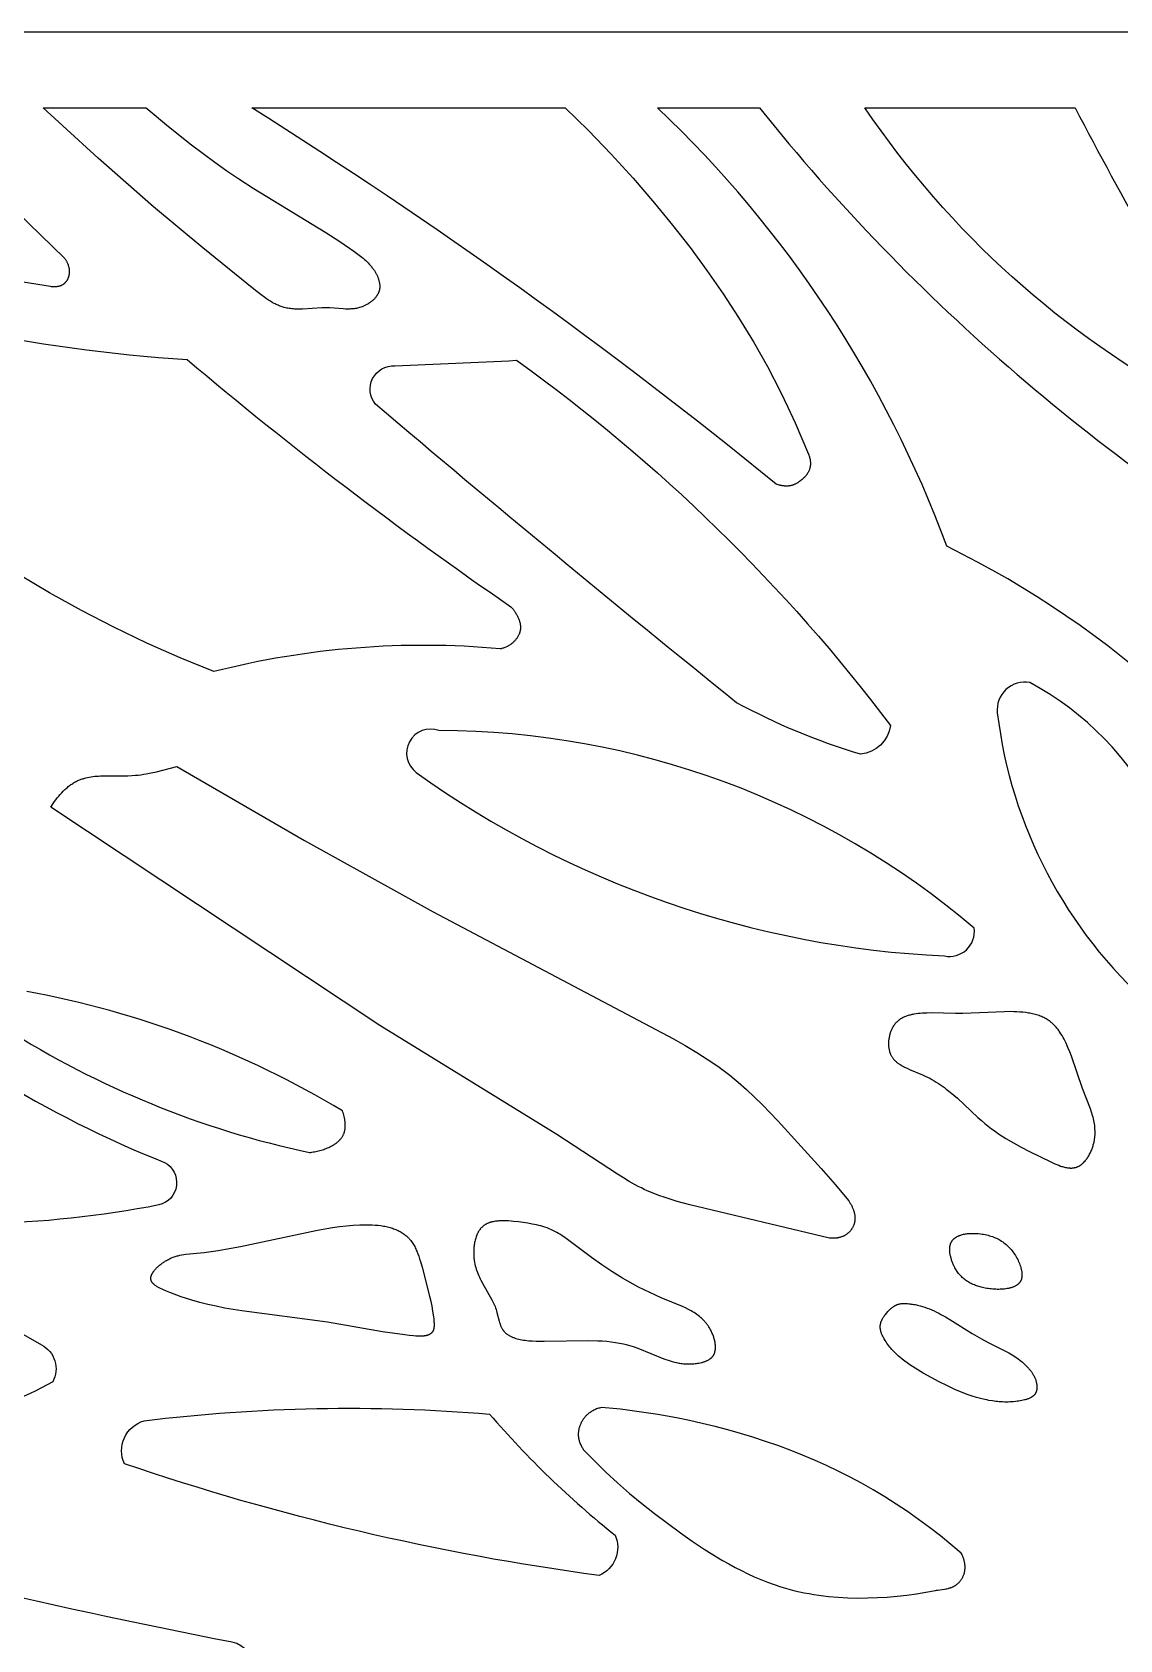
# Model space of a CAD drawing. Header units: millimetres. Extents: x 50 to 1286, y 76 to 815.
# Drawn here: x 332.7 to 620.2, y 390.4 to 815.3 of the extents above; entities that cross this region are included whole.
import ezdxf

# ---------------------------------------------------------------- set-up
doc = ezdxf.new("R2010")
doc.units = ezdxf.units.MM
doc.layers.add('Layer 01', color=1, linetype='Continuous')

msp = doc.modelspace()

# ---------------------------------------------------------------- linework, layer by layer
at = {"layer": 'Layer 01'}
for points in [[(50.3, 75.65), (1285.74, 75.65), (1285.74, 815.26), (50.3, 815.26)], [(362.83, 795.26), (368.77, 790.33), (374.81, 785.52), (380.97, 780.88), (384.12, 778.64), (387.31, 776.47), (391.09, 774.03), (410.3, 762.34), (414.06, 759.91), (417.74, 757.38), (419.16, 756.34), (419.86, 755.79), (420.2, 755.51), (420.53, 755.22), (420.86, 754.93), (421.18, 754.62), (421.5, 754.31), (421.8, 753.98), (422.1, 753.64), (422.39, 753.29), (422.53, 753.11), (422.67, 752.93), (422.81, 752.74), (422.94, 752.55), (423.15, 752.24), (423.35, 751.93), (423.53, 751.6), (423.62, 751.43), (423.71, 751.27), (423.8, 751.1), (423.88, 750.93), (423.95, 750.76), (424.03, 750.59), (424.1, 750.41), (424.16, 750.24), (424.23, 750.07), (424.28, 749.89), (424.34, 749.72), (424.38, 749.54), (424.43, 749.37), (424.47, 749.19), (424.5, 749.01), (424.53, 748.84), (424.55, 748.66), (424.57, 748.49), (424.58, 748.31), (424.58, 748.23), (424.58, 748.14), (424.58, 748.05), (424.58, 747.97), (424.58, 747.88), (424.57, 747.8), (424.57, 747.71), (424.56, 747.63), (424.55, 747.54), (424.54, 747.46), (424.53, 747.37), (424.51, 747.29), (424.5, 747.2), (424.48, 747.12), (424.45, 747.03), (424.43, 746.94), (424.4, 746.85), (424.38, 746.76), (424.34, 746.67), (424.31, 746.58), (424.28, 746.49), (424.24, 746.41), (424.2, 746.32), (424.16, 746.23), (424.12, 746.15), (424.08, 746.06), (424.03, 745.98), (423.98, 745.89), (423.93, 745.81), (423.88, 745.73), (423.83, 745.65), (423.78, 745.56), (423.66, 745.4), (423.55, 745.25), (423.42, 745.09), (423.29, 744.94), (423.15, 744.79), (423.01, 744.64), (422.87, 744.5), (422.72, 744.36), (422.56, 744.23), (422.41, 744.09), (422.24, 743.97), (422.08, 743.84), (421.91, 743.72), (421.74, 743.6), (421.56, 743.49), (421.39, 743.38), (421.21, 743.28), (421.03, 743.18), (420.85, 743.08), (420.66, 742.99), (420.48, 742.91), (420.29, 742.83), (420.11, 742.75), (419.96, 742.69), (419.82, 742.64), (419.54, 742.55), (419.26, 742.46), (418.97, 742.39), (418.69, 742.32), (418.4, 742.27), (418.12, 742.22), (417.83, 742.18), (417.54, 742.15), (417.25, 742.12), (416.96, 742.11), (416.67, 742.09), (416.38, 742.09), (416.09, 742.09), (415.51, 742.1), (414.92, 742.12), (411.37, 742.37), (410.77, 742.39), (410.04, 742.4), (409.3, 742.39), (404.18, 742.1), (403.46, 742.08), (402.75, 742.08), (402.4, 742.09), (402.05, 742.1), (401.7, 742.13), (401.35, 742.16), (401.01, 742.19), (400.66, 742.24), (400.32, 742.29), (399.98, 742.35), (399.65, 742.43), (399.31, 742.51), (399.04, 742.59), (398.77, 742.67), (398.51, 742.76), (398.24, 742.86), (397.98, 742.97), (397.71, 743.08), (397.45, 743.19), (397.19, 743.32), (396.93, 743.44), (396.68, 743.58), (396.17, 743.86), (395.66, 744.16), (395.16, 744.47), (394.67, 744.8), (394.17, 745.14), (393.2, 745.86), (391.28, 747.36), (377.79, 758.23), (364.82, 769.09), (350.11, 781.97), (335.64, 795.26)], [(370.94, 621.23), (404.68, 601.69), (438.74, 582.78), (502.25, 549.22), (505.35, 547.46), (508.4, 545.64), (511.39, 543.73), (512.85, 542.74), (514.3, 541.72), (515.72, 540.67), (517.12, 539.6), (518.25, 538.69), (519.36, 537.76), (521.54, 535.84), (523.67, 533.85), (525.75, 531.81), (529.81, 527.59), (541.29, 514.95), (544.96, 510.71), (548.54, 506.4), (548.65, 506.25), (548.75, 506.09), (548.86, 505.93), (548.96, 505.77), (549.05, 505.61), (549.15, 505.44), (549.24, 505.27), (549.33, 505.1), (549.41, 504.93), (549.49, 504.76), (549.57, 504.58), (549.65, 504.4), (549.72, 504.22), (549.78, 504.04), (549.84, 503.85), (549.9, 503.67), (549.96, 503.48), (550, 503.3), (550.05, 503.11), (550.08, 502.92), (550.12, 502.74), (550.14, 502.55), (550.16, 502.36), (550.18, 502.17), (550.19, 501.98), (550.19, 501.8), (550.19, 501.61), (550.18, 501.52), (550.18, 501.42), (550.17, 501.33), (550.16, 501.24), (550.15, 501.14), (550.14, 501.05), (550.12, 500.96), (550.11, 500.87), (550.09, 500.78), (550.07, 500.68), (550.04, 500.56), (550, 500.43), (549.96, 500.3), (549.92, 500.18), (549.88, 500.05), (549.83, 499.93), (549.77, 499.8), (549.72, 499.68), (549.66, 499.56), (549.6, 499.44), (549.53, 499.32), (549.46, 499.21), (549.39, 499.09), (549.32, 498.98), (549.24, 498.87), (549.16, 498.76), (549.08, 498.65), (549, 498.55), (548.91, 498.45), (548.82, 498.34), (548.73, 498.25), (548.63, 498.15), (548.54, 498.06), (548.44, 497.96), (548.34, 497.87), (548.23, 497.79), (548.13, 497.7), (548.02, 497.62), (547.91, 497.54), (547.8, 497.47), (547.69, 497.4), (547.58, 497.33), (547.46, 497.26), (547.34, 497.2), (547.22, 497.14), (547.1, 497.08), (546.98, 497.03), (546.86, 496.98), (546.74, 496.93), (546.61, 496.89), (546.48, 496.85), (546.36, 496.81), (546.23, 496.77), (546.1, 496.74), (545.97, 496.71), (545.84, 496.68), (545.71, 496.65), (545.58, 496.63), (545.45, 496.61), (545.31, 496.59), (545.18, 496.58), (545.05, 496.57), (544.92, 496.56), (544.78, 496.55), (544.52, 496.54), (544.25, 496.54), (543.99, 496.55), (543.72, 496.57), (543.46, 496.6), (506.53, 505.37), (503.23, 506.26), (501.6, 506.75), (499.99, 507.28), (498.39, 507.84), (496.81, 508.45), (495.26, 509.11), (494.49, 509.46), (493.73, 509.83), (492.92, 510.23), (492.12, 510.65), (490.53, 511.54), (488.97, 512.47), (487.43, 513.44), (471.35, 523.98), (424.57, 552.75), (337.65, 610.46), (337.96, 610.96), (338.29, 611.45), (338.63, 611.94), (338.99, 612.43), (339.35, 612.9), (339.73, 613.37), (340.12, 613.83), (340.52, 614.27), (340.93, 614.7), (341.36, 615.12), (341.58, 615.32), (341.8, 615.51), (342.02, 615.7), (342.25, 615.89), (342.48, 616.07), (342.71, 616.24), (342.94, 616.41), (343.18, 616.58), (343.42, 616.73), (343.66, 616.88), (343.91, 617.03), (344.16, 617.16), (344.37, 617.27), (344.59, 617.38), (344.81, 617.48), (345.03, 617.58), (345.25, 617.67), (345.47, 617.75), (345.7, 617.84), (345.92, 617.91), (346.15, 617.99), (346.38, 618.06), (346.85, 618.18), (347.32, 618.29), (347.8, 618.39), (348.28, 618.47), (348.77, 618.55), (349.26, 618.61), (349.76, 618.65), (350.26, 618.69), (350.76, 618.72), (351.78, 618.76), (357.99, 618.78), (359.02, 618.82), (360.04, 618.89), (360.74, 618.95), (361.44, 619.04), (362.14, 619.14), (362.83, 619.25), (364.2, 619.52), (365.56, 619.83)], [(602.33, 553.38), (602.2, 553.49), (602.07, 553.6), (601.8, 553.81), (601.53, 554), (601.26, 554.19), (600.98, 554.37), (600.69, 554.54), (600.39, 554.7), (600.09, 554.85), (599.79, 554.99), (599.48, 555.13), (599.16, 555.26), (598.84, 555.38), (598.51, 555.49), (598.18, 555.59), (597.84, 555.69), (597.5, 555.78), (597.15, 555.86), (596.8, 555.94), (596.44, 556.01), (596.08, 556.07), (595.34, 556.18), (594.58, 556.27), (593.81, 556.33), (593.02, 556.38), (592.21, 556.41), (591.39, 556.43), (589.71, 556.42), (578.71, 555.98), (576.78, 555.97), (570.41, 556.08), (569.19, 556.07), (568.6, 556.05), (568.01, 556.01), (567.44, 555.97), (566.88, 555.92), (566.33, 555.84), (565.79, 555.76), (565.52, 555.71), (565.26, 555.66), (565.01, 555.6), (564.76, 555.54), (564.51, 555.47), (564.26, 555.4), (564.02, 555.32), (563.79, 555.24), (563.56, 555.15), (563.33, 555.05), (563.11, 554.95), (562.89, 554.85), (562.67, 554.74), (562.47, 554.62), (562.26, 554.5), (562.16, 554.43), (562.07, 554.37), (561.97, 554.3), (561.87, 554.23), (561.78, 554.16), (561.69, 554.08), (561.59, 554.01), (561.5, 553.93), (561.41, 553.85), (561.33, 553.77), (561.24, 553.69), (561.16, 553.61), (561.07, 553.52), (560.99, 553.44), (560.91, 553.35), (560.83, 553.26), (560.75, 553.16), (560.68, 553.07), (560.6, 552.97), (560.53, 552.87), (560.46, 552.77), (560.39, 552.67), (560.32, 552.56), (560.26, 552.45), (560.19, 552.34), (560.13, 552.23), (560.03, 552.05), (559.93, 551.85), (559.84, 551.65), (559.75, 551.45), (559.67, 551.24), (559.59, 551.03), (559.52, 550.82), (559.45, 550.6), (559.39, 550.38), (559.33, 550.15), (559.28, 549.92), (559.24, 549.7), (559.19, 549.47), (559.16, 549.23), (559.13, 549), (559.1, 548.77), (559.09, 548.54), (559.07, 548.3), (559.07, 548.07), (559.06, 547.84), (559.07, 547.61), (559.08, 547.38), (559.1, 547.15), (559.12, 546.93), (559.15, 546.7), (559.19, 546.49), (559.23, 546.27), (559.28, 546.06), (559.31, 545.95), (559.34, 545.85), (559.37, 545.74), (559.4, 545.64), (559.44, 545.54), (559.48, 545.44), (559.51, 545.34), (559.55, 545.25), (559.62, 545.1), (559.69, 544.96), (559.76, 544.81), (559.84, 544.68), (559.92, 544.54), (560.01, 544.41), (560.09, 544.28), (560.19, 544.15), (560.28, 544.03), (560.38, 543.9), (560.49, 543.79), (560.59, 543.67), (560.7, 543.55), (560.82, 543.44), (560.93, 543.33), (561.05, 543.23), (561.18, 543.12), (561.3, 543.02), (561.43, 542.92), (561.56, 542.82), (561.69, 542.72), (561.83, 542.62), (562.11, 542.44), (562.4, 542.26), (562.69, 542.09), (563, 541.92), (563.31, 541.76), (563.95, 541.45), (564.62, 541.15), (568.06, 539.72), (568.74, 539.41), (569.35, 539.12), (569.95, 538.81), (570.54, 538.49), (571.11, 538.16), (571.68, 537.82), (572.23, 537.46), (572.77, 537.1), (573.3, 536.73), (573.82, 536.35), (574.33, 535.97), (575.34, 535.17), (576.31, 534.36), (577.26, 533.53), (582.7, 528.47), (583.61, 527.66), (584.53, 526.88), (585.41, 526.16), (586.31, 525.48), (587.23, 524.81), (588.16, 524.17), (589.11, 523.54), (590.08, 522.93), (592.07, 521.74), (594.15, 520.6), (596.3, 519.47), (601.93, 516.72), (602.99, 516.24), (603.51, 516.02), (604.04, 515.82), (604.56, 515.63), (604.82, 515.55), (605.08, 515.47), (605.33, 515.4), (605.59, 515.33), (605.84, 515.27), (606.1, 515.22), (606.35, 515.18), (606.59, 515.15), (606.72, 515.14), (606.84, 515.13), (606.96, 515.12), (607.08, 515.11), (607.2, 515.11), (607.32, 515.11), (607.44, 515.11), (607.56, 515.11), (607.68, 515.12), (607.8, 515.13), (607.92, 515.14), (608.03, 515.16), (608.15, 515.18), (608.26, 515.2), (608.37, 515.22), (608.49, 515.25), (608.6, 515.28), (608.71, 515.32), (608.82, 515.35), (608.93, 515.39), (609.03, 515.43), (609.13, 515.48), (609.23, 515.52), (609.33, 515.57), (609.42, 515.62), (609.52, 515.68), (609.62, 515.74), (609.71, 515.8), (609.81, 515.86), (609.9, 515.92), (609.99, 515.99), (610.08, 516.06), (610.17, 516.13), (610.26, 516.21), (610.35, 516.28), (610.44, 516.36), (610.53, 516.44), (610.61, 516.52), (610.78, 516.7), (610.94, 516.87), (611.1, 517.06), (611.26, 517.25), (611.41, 517.45), (611.56, 517.66), (611.7, 517.87), (611.84, 518.09), (611.97, 518.31), (612.1, 518.54), (612.23, 518.77), (612.35, 519), (612.46, 519.24), (612.57, 519.48), (612.68, 519.72), (612.78, 519.97), (612.87, 520.21), (612.96, 520.46), (613.05, 520.71), (613.13, 520.96), (613.2, 521.21), (613.27, 521.46), (613.33, 521.71), (613.38, 521.95), (613.43, 522.18), (613.48, 522.42), (613.52, 522.65), (613.55, 522.89), (613.58, 523.12), (613.61, 523.35), (613.63, 523.58), (613.65, 523.81), (613.66, 524.04), (613.66, 524.27), (613.67, 524.5), (613.67, 524.73), (613.66, 524.96), (613.64, 525.41), (613.61, 525.86), (613.56, 526.31), (613.49, 526.76), (613.42, 527.2), (613.33, 527.65), (613.23, 528.09), (613.12, 528.53), (613, 528.97), (612.74, 529.86), (612.44, 530.74), (610.36, 536.16), (607.4, 544.69), (606.95, 545.85), (606.49, 546.98), (606, 548.08), (605.75, 548.6), (605.49, 549.12), (605.22, 549.62), (604.94, 550.11), (604.65, 550.58), (604.35, 551.04), (604.2, 551.26), (604.04, 551.48), (603.89, 551.69), (603.73, 551.9), (603.56, 552.1), (603.39, 552.3), (603.22, 552.49), (603.05, 552.68), (602.87, 552.86), (602.7, 553.04), (602.51, 553.21)], [(432.35, 496.45), (432.45, 496.33), (432.56, 496.21), (432.66, 496.09), (432.76, 495.97), (432.95, 495.71), (433.13, 495.45), (433.31, 495.18), (433.48, 494.9), (433.65, 494.62), (433.81, 494.33), (433.96, 494.03), (434.11, 493.73), (434.25, 493.42), (434.39, 493.1), (434.65, 492.45), (434.89, 491.78), (435.12, 491.1), (435.34, 490.39), (435.76, 488.94), (437.75, 481.21), (438.04, 479.95), (438.31, 478.63), (438.56, 477.25), (438.78, 475.8), (438.84, 475.28), (438.9, 474.75), (438.92, 474.49), (438.94, 474.24), (438.95, 473.98), (438.96, 473.73), (438.95, 473.49), (438.95, 473.37), (438.94, 473.25), (438.93, 473.13), (438.92, 473.02), (438.9, 472.91), (438.88, 472.8), (438.86, 472.69), (438.84, 472.58), (438.81, 472.48), (438.8, 472.43), (438.78, 472.38), (438.77, 472.33), (438.75, 472.28), (438.73, 472.23), (438.71, 472.19), (438.69, 472.14), (438.67, 472.1), (438.65, 472.05), (438.63, 472.01), (438.61, 471.97), (438.58, 471.92), (438.56, 471.88), (438.53, 471.84), (438.51, 471.81), (438.48, 471.77), (438.45, 471.73), (438.42, 471.69), (438.39, 471.66), (438.36, 471.62), (438.33, 471.59), (438.3, 471.55), (438.27, 471.52), (438.23, 471.49), (438.2, 471.46), (438.16, 471.42), (438.13, 471.39), (438.09, 471.37), (438.05, 471.34), (438.01, 471.31), (437.97, 471.28), (437.93, 471.25), (437.89, 471.23), (437.85, 471.2), (437.81, 471.18), (437.77, 471.15), (437.72, 471.13), (437.68, 471.11), (437.59, 471.06), (437.49, 471.02), (437.4, 470.98), (437.3, 470.95), (437.2, 470.91), (437.1, 470.88), (436.99, 470.85), (436.88, 470.83), (436.77, 470.8), (436.66, 470.78), (436.55, 470.76), (436.43, 470.74), (436.31, 470.72), (436.2, 470.7), (435.95, 470.68), (435.7, 470.66), (435.44, 470.65), (435.18, 470.64), (434.91, 470.64), (434.64, 470.65), (434.08, 470.68), (433.51, 470.72), (432.35, 470.84), (431.19, 470.99), (425.35, 471.85), (410.77, 474.34), (388.09, 477.33), (383.54, 478.11), (381.31, 478.56), (379.12, 479.05), (376.98, 479.59), (374.9, 480.18), (373.51, 480.61), (372.11, 481.09), (369.06, 482.22), (368.25, 482.54), (367.44, 482.88), (367.04, 483.06), (366.64, 483.24), (366.27, 483.44), (366.08, 483.54), (365.91, 483.64), (365.73, 483.74), (365.57, 483.85), (365.41, 483.96), (365.25, 484.07), (365.11, 484.18), (365.04, 484.24), (364.97, 484.29), (364.9, 484.35), (364.84, 484.41), (364.77, 484.47), (364.71, 484.53), (364.66, 484.59), (364.6, 484.65), (364.55, 484.71), (364.5, 484.78), (364.45, 484.84), (364.4, 484.9), (364.36, 484.97), (364.32, 485.03), (364.3, 485.06), (364.28, 485.1), (364.27, 485.13), (364.25, 485.16), (364.23, 485.2), (364.22, 485.23), (364.2, 485.26), (364.19, 485.3), (364.18, 485.33), (364.16, 485.36), (364.15, 485.4), (364.14, 485.43), (364.13, 485.47), (364.12, 485.5), (364.11, 485.54), (364.1, 485.57), (364.1, 485.61), (364.09, 485.65), (364.08, 485.69), (364.08, 485.73), (364.08, 485.77), (364.07, 485.81), (364.07, 485.85), (364.07, 485.89), (364.07, 485.93), (364.07, 485.97), (364.07, 486.01), (364.07, 486.05), (364.08, 486.09), (364.08, 486.13), (364.09, 486.17), (364.09, 486.21), (364.1, 486.25), (364.11, 486.29), (364.11, 486.34), (364.12, 486.38), (364.14, 486.46), (364.17, 486.55), (364.19, 486.63), (364.22, 486.71), (364.26, 486.8), (364.29, 486.89), (364.33, 486.97), (364.37, 487.06), (364.42, 487.14), (364.46, 487.23), (364.51, 487.32), (364.56, 487.4), (364.62, 487.49), (364.67, 487.58), (364.73, 487.66), (364.79, 487.75), (364.92, 487.92), (365.06, 488.1), (365.21, 488.27), (365.36, 488.44), (365.52, 488.61), (365.68, 488.78), (365.86, 488.94), (366.03, 489.11), (366.21, 489.27), (366.4, 489.43), (366.59, 489.58), (366.78, 489.73), (366.98, 489.88), (367.18, 490.02), (367.38, 490.16), (367.58, 490.3), (367.78, 490.43), (367.99, 490.56), (368.19, 490.68), (368.45, 490.82), (368.71, 490.96), (368.97, 491.09), (369.22, 491.21), (369.48, 491.33), (369.73, 491.43), (369.99, 491.53), (370.24, 491.62), (370.5, 491.71), (370.75, 491.78), (371.01, 491.86), (371.26, 491.92), (371.51, 491.99), (371.76, 492.04), (372.27, 492.14), (372.77, 492.23), (373.28, 492.3), (378.16, 492.78), (379.99, 493.02), (381.87, 493.31), (383.8, 493.64), (387.75, 494.4), (408.15, 498.72), (412.05, 499.38), (413.94, 499.64), (415.79, 499.85), (417.59, 500.01), (419.32, 500.1), (420.17, 500.13), (421, 500.13), (421.81, 500.12), (422.61, 500.09), (423.38, 500.04), (424.14, 499.97), (424.88, 499.88), (425.6, 499.76), (425.95, 499.7), (426.29, 499.63), (426.63, 499.55), (426.96, 499.47), (427.29, 499.38), (427.62, 499.28), (427.93, 499.18), (428.24, 499.08), (428.55, 498.96), (428.85, 498.84), (429.14, 498.72), (429.43, 498.59), (429.71, 498.45), (429.98, 498.3), (430.25, 498.15), (430.51, 497.99), (430.76, 497.82), (431.01, 497.65), (431.25, 497.47), (431.49, 497.28), (431.71, 497.08), (431.93, 496.88), (432.04, 496.77), (432.14, 496.67), (432.25, 496.56)], [(457.11, 472.34), (457.16, 472.28), (457.21, 472.21), (457.26, 472.15), (457.31, 472.08), (457.36, 472.02), (457.41, 471.96), (457.46, 471.9), (457.52, 471.84), (457.57, 471.78), (457.63, 471.72), (457.74, 471.61), (457.86, 471.49), (457.99, 471.39), (458.12, 471.28), (458.25, 471.18), (458.39, 471.09), (458.53, 470.99), (458.67, 470.9), (458.82, 470.82), (458.98, 470.73), (459.13, 470.65), (459.3, 470.57), (459.46, 470.5), (459.63, 470.42), (459.8, 470.35), (459.98, 470.29), (460.16, 470.22), (460.34, 470.16), (460.53, 470.1), (460.91, 469.99), (461.31, 469.89), (461.72, 469.8), (462.14, 469.72), (462.57, 469.65), (463.02, 469.58), (463.48, 469.53), (463.95, 469.48), (464.91, 469.4), (465.92, 469.35), (466.96, 469.32), (468.03, 469.31), (479.8, 469.52), (482.2, 469.46), (483.39, 469.4), (484.57, 469.31), (485.72, 469.19), (486.86, 469.04), (487.42, 468.95), (487.97, 468.85), (488.52, 468.75), (489.05, 468.63), (489.7, 468.47), (490.34, 468.29), (490.97, 468.11), (491.59, 467.91), (492.8, 467.48), (499.66, 464.7), (500.22, 464.5), (500.78, 464.31), (501.35, 464.13), (501.91, 463.97), (502.49, 463.82), (503.06, 463.68), (503.65, 463.57), (503.94, 463.52), (504.23, 463.48), (504.53, 463.44), (504.83, 463.4), (505.13, 463.38), (505.43, 463.35), (505.73, 463.34), (506.04, 463.33), (506.35, 463.32), (506.66, 463.33), (506.97, 463.34), (507.28, 463.35), (507.6, 463.38), (507.92, 463.41), (508.27, 463.45), (508.61, 463.5), (508.96, 463.56), (509.3, 463.63), (509.64, 463.71), (509.81, 463.75), (509.98, 463.8), (510.14, 463.85), (510.31, 463.9), (510.47, 463.96), (510.62, 464.01), (510.78, 464.08), (510.93, 464.14), (511.08, 464.21), (511.23, 464.28), (511.37, 464.36), (511.51, 464.43), (511.64, 464.51), (511.77, 464.6), (511.84, 464.64), (511.9, 464.69), (511.96, 464.73), (512.02, 464.78), (512.08, 464.83), (512.14, 464.88), (512.2, 464.93), (512.25, 464.98), (512.31, 465.03), (512.36, 465.08), (512.41, 465.13), (512.46, 465.19), (512.51, 465.24), (512.56, 465.3), (512.6, 465.36), (512.65, 465.41), (512.71, 465.5), (512.76, 465.58), (512.81, 465.67), (512.86, 465.75), (512.91, 465.84), (512.96, 465.94), (513, 466.03), (513.04, 466.12), (513.07, 466.22), (513.11, 466.32), (513.14, 466.42), (513.17, 466.52), (513.19, 466.62), (513.22, 466.72), (513.24, 466.83), (513.26, 466.93), (513.27, 467.04), (513.29, 467.15), (513.3, 467.26), (513.31, 467.37), (513.32, 467.48), (513.32, 467.59), (513.32, 467.7), (513.33, 467.82), (513.32, 467.93), (513.32, 468.05), (513.31, 468.28), (513.28, 468.52), (513.26, 468.75), (513.22, 468.99), (513.17, 469.23), (513.12, 469.47), (513.06, 469.71), (513, 469.96), (512.93, 470.2), (512.85, 470.44), (512.77, 470.68), (512.68, 470.91), (512.59, 471.15), (512.49, 471.38), (512.39, 471.61), (512.28, 471.84), (512.17, 472.07), (512.06, 472.29), (511.94, 472.5), (511.82, 472.71), (511.7, 472.91), (511.57, 473.1), (511.45, 473.3), (511.32, 473.49), (511.18, 473.67), (511.05, 473.85), (510.91, 474.03), (510.77, 474.2), (510.63, 474.37), (510.48, 474.54), (510.33, 474.7), (510.18, 474.86), (510.03, 475.02), (509.87, 475.17), (509.71, 475.32), (509.39, 475.61), (509.06, 475.88), (508.72, 476.15), (508.37, 476.41), (508.01, 476.65), (507.65, 476.89), (507.28, 477.11), (506.91, 477.33), (506.53, 477.54), (506.15, 477.75), (505.36, 478.14), (504.57, 478.5), (498.94, 480.83), (497.43, 481.5), (495.93, 482.19), (494.46, 482.91), (493, 483.65), (491.56, 484.42), (490.14, 485.21), (488.73, 486.03), (485.96, 487.73), (483.24, 489.53), (480.56, 491.43), (474.21, 496.24), (473.27, 496.9), (472.8, 497.22), (472.32, 497.53), (471.83, 497.82), (471.35, 498.1), (470.85, 498.36), (470.35, 498.61), (469.84, 498.85), (469.32, 499.06), (468.79, 499.27), (468.26, 499.45), (467.71, 499.63), (467.17, 499.79), (466.61, 499.93), (466.05, 500.07), (465.48, 500.19), (464.9, 500.31), (463.72, 500.51), (462.51, 500.69), (461.26, 500.85), (459.96, 501), (459.3, 501.06), (458.64, 501.11), (457.99, 501.15), (457.34, 501.16), (457.02, 501.16), (456.7, 501.16), (456.38, 501.15), (456.07, 501.13), (455.76, 501.1), (455.45, 501.07), (455.15, 501.03), (454.86, 500.99), (454.57, 500.93), (454.28, 500.87), (454.14, 500.83), (454, 500.8), (453.86, 500.76), (453.73, 500.71), (453.59, 500.67), (453.46, 500.62), (453.33, 500.57), (453.2, 500.52), (453.07, 500.46), (452.95, 500.41), (452.82, 500.35), (452.7, 500.28), (452.58, 500.22), (452.47, 500.15), (452.35, 500.08), (452.24, 500), (452.13, 499.92), (452.02, 499.84), (451.91, 499.76), (451.81, 499.67), (451.71, 499.59), (451.61, 499.49), (451.52, 499.4), (451.43, 499.31), (451.34, 499.21), (451.25, 499.1), (451.16, 499), (451.08, 498.89), (451, 498.78), (450.92, 498.67), (450.84, 498.56), (450.77, 498.44), (450.7, 498.32), (450.63, 498.2), (450.56, 498.08), (450.49, 497.95), (450.43, 497.82), (450.37, 497.7), (450.31, 497.56), (450.25, 497.43), (450.14, 497.16), (450.04, 496.88), (449.94, 496.6), (449.86, 496.31), (449.78, 496.01), (449.71, 495.71), (449.65, 495.41), (449.59, 495.1), (449.54, 494.79), (449.5, 494.48), (449.47, 494.16), (449.45, 493.85), (449.43, 493.53), (449.41, 493.21), (449.41, 492.89), (449.41, 492.57), (449.42, 492.25), (449.44, 491.94), (449.46, 491.62), (449.49, 491.31), (449.52, 491), (449.56, 490.69), (449.64, 490.21), (449.73, 489.74), (449.84, 489.28), (449.96, 488.82), (450.1, 488.37), (450.24, 487.93), (450.4, 487.5), (450.56, 487.08), (450.74, 486.66), (450.92, 486.25), (451.11, 485.85), (451.3, 485.45), (451.71, 484.67), (454.21, 480.28), (454.57, 479.57), (454.74, 479.21), (454.9, 478.86), (455.05, 478.5), (455.18, 478.15), (455.32, 477.75), (455.45, 477.35), (455.56, 476.95), (456.16, 474.64), (456.26, 474.28), (456.37, 473.93), (456.43, 473.75), (456.49, 473.58), (456.56, 473.42), (456.63, 473.25), (456.7, 473.09), (456.77, 472.93), (456.85, 472.78), (456.93, 472.63), (456.98, 472.56), (457.02, 472.49), (457.07, 472.41)], [(583.36, 497.72), (583.78, 497.67), (584.19, 497.6), (584.59, 497.52), (584.99, 497.44), (585.39, 497.34), (585.77, 497.23), (586.15, 497.11), (586.52, 496.98), (586.89, 496.84), (587.24, 496.69), (587.59, 496.54), (587.94, 496.37), (588.27, 496.19), (588.6, 496), (588.92, 495.8), (589.24, 495.59), (589.54, 495.37), (589.84, 495.14), (590.13, 494.9), (590.41, 494.65), (590.69, 494.39), (590.96, 494.13), (591.22, 493.85), (591.47, 493.56), (591.72, 493.26), (591.95, 492.95), (592.18, 492.64), (592.4, 492.31), (592.61, 491.97), (592.82, 491.63), (593.01, 491.27), (593.2, 490.9), (593.36, 490.56), (593.52, 490.22), (593.66, 489.87), (593.8, 489.51), (593.92, 489.16), (594.03, 488.8), (594.08, 488.62), (594.12, 488.45), (594.16, 488.27), (594.2, 488.1), (594.24, 487.92), (594.26, 487.75), (594.29, 487.58), (594.31, 487.41), (594.32, 487.24), (594.33, 487.07), (594.34, 486.91), (594.34, 486.74), (594.34, 486.66), (594.33, 486.58), (594.33, 486.51), (594.32, 486.43), (594.31, 486.35), (594.31, 486.27), (594.29, 486.2), (594.28, 486.12), (594.27, 486.05), (594.25, 485.98), (594.24, 485.9), (594.22, 485.83), (594.2, 485.76), (594.18, 485.69), (594.15, 485.62), (594.13, 485.56), (594.1, 485.49), (594.08, 485.43), (594.05, 485.37), (594.02, 485.31), (593.99, 485.25), (593.95, 485.19), (593.92, 485.13), (593.88, 485.07), (593.85, 485.01), (593.81, 484.96), (593.77, 484.9), (593.73, 484.85), (593.68, 484.8), (593.64, 484.74), (593.6, 484.69), (593.55, 484.64), (593.5, 484.59), (593.45, 484.54), (593.4, 484.5), (593.35, 484.45), (593.3, 484.4), (593.24, 484.36), (593.19, 484.31), (593.13, 484.27), (593.07, 484.23), (593.01, 484.18), (592.96, 484.14), (592.89, 484.1), (592.77, 484.03), (592.64, 483.95), (592.51, 483.88), (592.37, 483.81), (592.23, 483.75), (592.08, 483.68), (591.93, 483.62), (591.78, 483.57), (591.62, 483.52), (591.47, 483.47), (591.3, 483.42), (591.14, 483.37), (590.97, 483.33), (590.8, 483.29), (590.63, 483.26), (590.45, 483.23), (590.09, 483.17), (589.72, 483.12), (589.35, 483.09), (588.97, 483.06), (588.58, 483.05), (588.19, 483.04), (587.8, 483.04), (587.4, 483.06), (587.01, 483.08), (586.61, 483.11), (586.21, 483.15), (585.81, 483.19), (585.42, 483.25), (585.03, 483.31), (584.65, 483.38), (584.27, 483.46), (583.9, 483.54), (583.57, 483.62), (583.26, 483.71), (582.95, 483.8), (582.64, 483.89), (582.34, 483.99), (582.05, 484.1), (581.76, 484.21), (581.48, 484.33), (581.2, 484.45), (580.93, 484.58), (580.67, 484.72), (580.41, 484.86), (580.16, 485.01), (579.92, 485.16), (579.68, 485.32), (579.44, 485.48), (579.21, 485.66), (578.99, 485.83), (578.77, 486.02), (578.56, 486.21), (578.35, 486.41), (578.15, 486.61), (577.96, 486.82), (577.77, 487.04), (577.59, 487.27), (577.41, 487.5), (577.24, 487.74), (577.07, 487.99), (576.91, 488.24), (576.75, 488.5), (576.6, 488.77), (576.46, 489.04), (576.36, 489.25), (576.26, 489.46), (576.16, 489.67), (576.07, 489.88), (575.98, 490.1), (575.9, 490.32), (575.82, 490.54), (575.74, 490.76), (575.67, 490.98), (575.6, 491.21), (575.54, 491.43), (575.49, 491.66), (575.43, 491.88), (575.39, 492.11), (575.35, 492.33), (575.31, 492.55), (575.29, 492.78), (575.27, 493), (575.25, 493.21), (575.24, 493.43), (575.24, 493.64), (575.24, 493.75), (575.25, 493.85), (575.26, 493.96), (575.26, 494.06), (575.27, 494.16), (575.28, 494.26), (575.3, 494.36), (575.31, 494.46), (575.33, 494.56), (575.35, 494.65), (575.37, 494.75), (575.4, 494.84), (575.42, 494.94), (575.45, 495.03), (575.48, 495.12), (575.52, 495.21), (575.55, 495.29), (575.59, 495.38), (575.63, 495.47), (575.67, 495.55), (575.71, 495.63), (575.76, 495.71), (575.79, 495.76), (575.82, 495.8), (575.85, 495.85), (575.88, 495.89), (575.91, 495.93), (575.94, 495.98), (575.98, 496.02), (576.01, 496.06), (576.08, 496.14), (576.15, 496.22), (576.23, 496.3), (576.31, 496.38), (576.39, 496.45), (576.47, 496.52), (576.56, 496.59), (576.65, 496.66), (576.74, 496.72), (576.84, 496.79), (576.94, 496.85), (577.03, 496.91), (577.14, 496.96), (577.24, 497.02), (577.35, 497.07), (577.46, 497.12), (577.57, 497.17), (577.68, 497.22), (577.79, 497.27), (577.91, 497.31), (578.03, 497.35), (578.15, 497.39), (578.39, 497.47), (578.64, 497.53), (578.9, 497.59), (579.16, 497.65), (579.42, 497.69), (579.69, 497.73), (579.97, 497.77), (580.24, 497.79), (580.52, 497.81), (580.81, 497.83), (581.09, 497.84), (581.37, 497.84), (581.66, 497.84), (581.94, 497.83), (582.23, 497.82), (582.51, 497.81), (582.8, 497.78)], [(564.08, 479.28), (564.42, 479.25), (564.76, 479.21), (565.09, 479.17), (565.43, 479.12), (565.76, 479.07), (566.09, 479.01), (566.42, 478.94), (566.74, 478.87), (567.39, 478.71), (568.03, 478.53), (568.66, 478.33), (569.28, 478.1), (569.9, 477.87), (570.51, 477.61), (571.12, 477.34), (571.73, 477.05), (572.32, 476.75), (572.92, 476.44), (574.1, 475.78), (575.28, 475.09), (581.17, 471.39), (582.38, 470.67), (583.61, 469.98), (585.43, 469.02), (589.99, 466.71), (590.87, 466.23), (591.73, 465.73), (592.15, 465.47), (592.56, 465.2), (592.96, 464.93), (593.36, 464.65), (593.75, 464.36), (594.13, 464.06), (594.5, 463.76), (594.86, 463.44), (595.21, 463.11), (595.55, 462.77), (595.71, 462.6), (595.88, 462.42), (596.04, 462.24), (596.19, 462.06), (596.34, 461.87), (596.49, 461.68), (596.64, 461.49), (596.78, 461.3), (596.9, 461.13), (597.02, 460.96), (597.13, 460.78), (597.24, 460.61), (597.34, 460.43), (597.45, 460.25), (597.54, 460.06), (597.64, 459.88), (597.72, 459.69), (597.81, 459.49), (597.88, 459.3), (597.96, 459.1), (598.02, 458.9), (598.08, 458.69), (598.13, 458.48), (598.16, 458.38), (598.18, 458.27), (598.21, 458.11), (598.23, 457.95), (598.25, 457.79), (598.27, 457.63), (598.28, 457.47), (598.29, 457.3), (598.29, 457.14), (598.29, 457.06), (598.28, 456.98), (598.28, 456.9), (598.27, 456.82), (598.27, 456.74), (598.26, 456.67), (598.25, 456.59), (598.24, 456.51), (598.22, 456.44), (598.21, 456.36), (598.19, 456.29), (598.17, 456.21), (598.15, 456.14), (598.13, 456.07), (598.11, 456), (598.08, 455.93), (598.05, 455.86), (598.02, 455.79), (597.99, 455.72), (597.95, 455.65), (597.92, 455.58), (597.88, 455.52), (597.83, 455.45), (597.79, 455.39), (597.74, 455.32), (597.7, 455.26), (597.65, 455.2), (597.59, 455.14), (597.54, 455.08), (597.49, 455.03), (597.43, 454.97), (597.37, 454.92), (597.31, 454.87), (597.25, 454.82), (597.18, 454.77), (597.12, 454.72), (597.05, 454.67), (596.98, 454.62), (596.91, 454.58), (596.84, 454.53), (596.77, 454.49), (596.7, 454.45), (596.62, 454.41), (596.55, 454.37), (596.39, 454.29), (596.23, 454.22), (596.07, 454.15), (595.9, 454.08), (595.73, 454.02), (595.55, 453.96), (595.38, 453.91), (595.2, 453.86), (595.02, 453.81), (594.65, 453.72), (594.27, 453.65), (593.89, 453.58), (593.52, 453.52), (593.14, 453.47), (592.63, 453.41), (592.12, 453.36), (591.62, 453.32), (591.13, 453.29), (590.65, 453.27), (590.17, 453.27), (589.7, 453.27), (589.23, 453.28), (588.77, 453.31), (588.31, 453.34), (587.86, 453.38), (587.41, 453.43), (586.96, 453.48), (586.51, 453.55), (585.62, 453.7), (585.07, 453.81), (584.51, 453.93), (583.4, 454.19), (582.29, 454.5), (581.19, 454.84), (580.08, 455.21), (578.98, 455.62), (577.88, 456.05), (576.79, 456.51), (575.7, 457), (574.62, 457.51), (572.47, 458.58), (570.35, 459.72), (568.26, 460.91), (566.81, 461.77), (565.39, 462.66), (564.69, 463.12), (564.01, 463.59), (563.34, 464.08), (562.69, 464.59), (562.05, 465.12), (561.74, 465.39), (561.43, 465.67), (561.13, 465.95), (560.83, 466.24), (560.54, 466.53), (560.25, 466.83), (559.97, 467.14), (559.7, 467.46), (559.43, 467.78), (559.17, 468.11), (558.91, 468.45), (558.66, 468.79), (558.42, 469.15), (558.18, 469.51), (557.91, 469.96), (557.78, 470.19), (557.65, 470.43), (557.53, 470.66), (557.42, 470.9), (557.32, 471.13), (557.22, 471.37), (557.18, 471.49), (557.13, 471.62), (557.09, 471.74), (557.06, 471.86), (557.02, 471.98), (556.99, 472.1), (556.97, 472.22), (556.94, 472.34), (556.92, 472.46), (556.9, 472.58), (556.89, 472.71), (556.87, 472.83), (556.87, 472.95), (556.86, 473.07), (556.86, 473.19), (556.87, 473.31), (556.87, 473.38), (556.88, 473.44), (556.88, 473.51), (556.89, 473.57), (556.91, 473.7), (556.93, 473.83), (556.96, 473.96), (556.99, 474.09), (557.02, 474.22), (557.06, 474.34), (557.11, 474.47), (557.15, 474.6), (557.21, 474.73), (557.26, 474.85), (557.32, 474.98), (557.38, 475.1), (557.44, 475.22), (557.51, 475.35), (557.58, 475.47), (557.65, 475.59), (557.72, 475.71), (557.8, 475.83), (557.96, 476.07), (558.13, 476.3), (558.31, 476.53), (558.5, 476.75), (558.69, 476.97), (558.88, 477.19), (559.04, 477.35), (559.19, 477.51), (559.35, 477.66), (559.51, 477.82), (559.68, 477.96), (559.84, 478.1), (560.01, 478.24), (560.18, 478.37), (560.36, 478.49), (560.45, 478.55), (560.54, 478.61), (560.63, 478.66), (560.72, 478.71), (560.81, 478.76), (560.9, 478.81), (561, 478.86), (561.09, 478.9), (561.18, 478.95), (561.28, 478.99), (561.38, 479.02), (561.47, 479.06), (561.57, 479.09), (561.67, 479.12), (561.74, 479.14), (561.82, 479.16), (561.96, 479.19), (562.11, 479.22), (562.25, 479.25), (562.4, 479.27), (562.55, 479.28), (562.7, 479.3), (562.85, 479.3), (563, 479.31), (563.16, 479.31), (563.46, 479.31), (563.77, 479.3)], [(578.29, 413.33), (575.55, 415.65), (572.76, 417.92), (569.92, 420.12), (567.02, 422.26), (564.08, 424.33), (561.09, 426.32), (558.05, 428.25), (554.96, 430.1), (551.94, 431.8), (548.89, 433.43), (545.79, 434.99), (542.66, 436.48), (539.5, 437.9), (536.3, 439.25), (533.07, 440.52), (529.81, 441.74), (526.53, 442.88), (523.23, 443.96), (519.9, 444.97), (516.56, 445.91), (513.2, 446.79), (509.82, 447.61), (506.43, 448.37), (503.04, 449.06), (498.1, 449.95), (493.15, 450.72), (488.19, 451.34), (483.2, 451.83), (482.94, 451.76), (482.68, 451.69), (482.42, 451.61), (482.16, 451.52), (481.91, 451.43), (481.65, 451.32), (481.4, 451.21), (481.16, 451.09), (480.92, 450.97), (480.68, 450.83), (480.44, 450.69), (480.33, 450.62), (480.22, 450.54), (480.1, 450.46), (479.99, 450.38), (479.88, 450.3), (479.77, 450.21), (479.67, 450.12), (479.56, 450.04), (479.46, 449.94), (479.36, 449.85), (479.22, 449.72), (479.09, 449.58), (478.96, 449.44), (478.83, 449.3), (478.71, 449.15), (478.59, 449), (478.47, 448.85), (478.36, 448.7), (478.25, 448.54), (478.15, 448.37), (478.05, 448.21), (477.95, 448.04), (477.86, 447.87), (477.77, 447.7), (477.69, 447.53), (477.61, 447.35), (477.54, 447.17), (477.47, 447), (477.4, 446.81), (477.35, 446.63), (477.29, 446.45), (477.24, 446.26), (477.2, 446.08), (477.16, 445.89), (477.13, 445.71), (477.1, 445.52), (477.08, 445.33), (477.06, 445.15), (477.05, 444.96), (477.05, 444.77), (477.05, 444.58), (477.06, 444.4), (477.07, 444.27), (477.08, 444.15), (477.09, 444.03), (477.11, 443.91), (477.13, 443.79), (477.15, 443.67), (477.17, 443.55), (477.2, 443.43), (477.23, 443.31), (477.26, 443.19), (477.29, 443.07), (477.33, 442.95), (477.4, 442.72), (477.48, 442.48), (477.58, 442.26), (477.67, 442.03), (477.78, 441.81), (477.89, 441.59), (478.01, 441.37), (478.13, 441.16), (478.26, 440.95), (478.39, 440.75), (481.32, 437.7), (484.34, 434.76), (487.45, 431.9), (490.63, 429.12), (493.89, 426.42), (497.22, 423.79), (500.61, 421.23), (504.06, 418.72), (507.18, 416.54), (510.34, 414.42), (513.56, 412.4), (515.19, 411.42), (516.83, 410.48), (518.49, 409.58), (520.17, 408.71), (521.86, 407.88), (523.57, 407.09), (525.3, 406.35), (527.05, 405.66), (528.82, 405.02), (530.6, 404.43), (531.83, 404.07), (533.06, 403.73), (534.3, 403.42), (535.54, 403.13), (536.8, 402.87), (538.06, 402.63), (539.33, 402.41), (540.6, 402.22), (541.88, 402.05), (543.17, 401.91), (545.75, 401.68), (548.34, 401.54), (550.93, 401.48), (553.53, 401.49), (556.13, 401.58), (558.73, 401.74), (561.31, 401.97), (563.88, 402.26), (566.42, 402.6), (568.95, 403.01), (571.44, 403.46), (571.74, 403.52), (572.04, 403.57), (573.9, 403.83), (574.21, 403.88), (574.52, 403.94), (574.82, 404.01), (574.98, 404.05), (575.13, 404.09), (575.27, 404.13), (575.42, 404.18), (575.57, 404.23), (575.71, 404.28), (575.86, 404.34), (576, 404.4), (576.14, 404.46), (576.27, 404.53), (576.41, 404.6), (576.54, 404.67), (576.66, 404.75), (576.79, 404.83), (576.91, 404.92), (577.03, 405.01), (577.15, 405.1), (577.27, 405.2), (577.38, 405.3), (577.49, 405.4), (577.6, 405.51), (577.71, 405.62), (577.81, 405.73), (577.91, 405.84), (578.01, 405.96), (578.1, 406.08), (578.19, 406.2), (578.28, 406.33), (578.36, 406.45), (578.45, 406.58), (578.52, 406.71), (578.6, 406.84), (578.67, 406.98), (578.74, 407.11), (578.8, 407.25), (578.86, 407.39), (578.92, 407.53), (578.97, 407.67), (579.02, 407.81), (579.07, 407.96), (579.11, 408.1), (579.14, 408.25), (579.18, 408.41), (579.21, 408.57), (579.23, 408.73), (579.26, 408.89), (579.27, 409.06), (579.28, 409.22), (579.29, 409.38), (579.29, 409.55), (579.29, 409.71), (579.29, 409.88), (579.28, 410.04), (579.26, 410.2), (579.24, 410.37), (579.22, 410.53), (579.2, 410.69), (579.17, 410.86), (579.14, 411.02), (579.1, 411.18), (579.06, 411.34), (579.02, 411.5), (578.97, 411.66), (578.93, 411.82), (578.87, 411.98), (578.82, 412.13), (578.76, 412.29), (578.7, 412.44), (578.64, 412.59), (578.58, 412.74), (578.44, 413.04)]]:
    msp.add_lwpolyline(points, close=True, dxfattribs=at)
msp.add_lwpolyline([(300.24, 795.26), (341.29, 755.53), (341.37, 755.42), (341.44, 755.31), (341.52, 755.19), (341.59, 755.08), (341.66, 754.96), (341.72, 754.84), (341.79, 754.72), (341.85, 754.6), (341.91, 754.48), (341.97, 754.36), (342.02, 754.23), (342.08, 754.1), (342.13, 753.98), (342.18, 753.85), (342.22, 753.72), (342.26, 753.59), (342.3, 753.45), (342.34, 753.32), (342.37, 753.19), (342.4, 753.06), (342.43, 752.92), (342.45, 752.79), (342.47, 752.65), (342.49, 752.51), (342.5, 752.38), (342.51, 752.24), (342.51, 752.1), (342.52, 751.97), (342.51, 751.83), (342.51, 751.69), (342.5, 751.55), (342.48, 751.41), (342.47, 751.31), (342.45, 751.21), (342.43, 751.11), (342.41, 751.01), (342.39, 750.9), (342.37, 750.8), (342.34, 750.7), (342.31, 750.6), (342.28, 750.5), (342.24, 750.4), (342.21, 750.31), (342.17, 750.21), (342.13, 750.12), (342.09, 750.02), (342.04, 749.93), (341.99, 749.84), (341.94, 749.75), (341.89, 749.66), (341.84, 749.57), (341.78, 749.48), (341.73, 749.4), (341.67, 749.32), (341.6, 749.24), (341.54, 749.16), (341.47, 749.08), (341.41, 749.01), (341.34, 748.94), (341.26, 748.87), (341.19, 748.8), (341.11, 748.74), (341.04, 748.68), (340.96, 748.62), (340.91, 748.59), (340.87, 748.56), (340.82, 748.53), (340.78, 748.5), (340.69, 748.45), (340.59, 748.4), (340.5, 748.35), (340.4, 748.3), (340.3, 748.26), (340.2, 748.22), (340.09, 748.18), (339.99, 748.15), (339.89, 748.12), (339.78, 748.09), (339.67, 748.07), (339.57, 748.04), (339.46, 748.02), (339.35, 748.01), (339.24, 747.99), (339.13, 747.98), (339.02, 747.97), (338.91, 747.96), (338.79, 747.95), (338.68, 747.95), (338.57, 747.94), (338.46, 747.94), (338.35, 747.95), (338.24, 747.95), (338.13, 747.96), (338.02, 747.96), (337.8, 747.99), (337.59, 748.01), (330.33, 749.22)], dxfattribs=at)
for points in [[(473.62, 795.26), (479.79, 789.24), (485.78, 783.03), (491.59, 776.65), (497.22, 770.11), (501.98, 764.29), (506.59, 758.35), (511.05, 752.29), (515.33, 746.12), (519.44, 739.82), (523.34, 733.41), (527.04, 726.88), (530.5, 720.23), (532.48, 716.16), (534.38, 712.05), (536.19, 707.9), (537.93, 703.72), (538.01, 703.51), (538.08, 703.3), (538.15, 703.08), (538.21, 702.86), (538.26, 702.64), (538.31, 702.42), (538.35, 702.19), (538.36, 702.08), (538.38, 701.97), (538.39, 701.85), (538.4, 701.74), (538.41, 701.63), (538.42, 701.51), (538.42, 701.4), (538.42, 701.29), (538.42, 701.18), (538.42, 701.06), (538.41, 700.95), (538.41, 700.84), (538.39, 700.73), (538.38, 700.62), (538.37, 700.51), (538.35, 700.4), (538.33, 700.29), (538.3, 700.18), (538.27, 700.05), (538.23, 699.92), (538.19, 699.79), (538.15, 699.67), (538.1, 699.54), (538.05, 699.42), (537.99, 699.29), (537.93, 699.17), (537.87, 699.05), (537.81, 698.93), (537.74, 698.81), (537.67, 698.7), (537.59, 698.58), (537.52, 698.47), (537.44, 698.35), (537.35, 698.24), (537.27, 698.13), (537.18, 698.02), (537.09, 697.92), (537, 697.81), (536.9, 697.71), (536.81, 697.61), (536.61, 697.41), (536.41, 697.21), (536.2, 697.03), (535.98, 696.85), (535.76, 696.67), (535.51, 696.48), (535.38, 696.39), (535.25, 696.3), (535.11, 696.21), (534.98, 696.13), (534.85, 696.05), (534.71, 695.98), (534.57, 695.9), (534.44, 695.83), (534.3, 695.77), (534.16, 695.71), (534.01, 695.65), (533.87, 695.6), (533.72, 695.55), (533.57, 695.5), (533.45, 695.47), (533.32, 695.44), (533.19, 695.41), (533.06, 695.39), (532.93, 695.37), (532.8, 695.35), (532.67, 695.33), (532.54, 695.32), (532.4, 695.31), (532.27, 695.31), (532.13, 695.3), (532, 695.31), (531.87, 695.31), (531.73, 695.31), (531.6, 695.32), (531.46, 695.33), (531.33, 695.35), (531.19, 695.36), (531.06, 695.38), (530.93, 695.41), (530.79, 695.43), (530.66, 695.46), (530.53, 695.48), (530.4, 695.52), (530.27, 695.55), (530.14, 695.58), (529.88, 695.66), (529.63, 695.75), (529.38, 695.84, 0.030468), (390.74, 795.26)], [(524.93, 795.26, 0.092478), (672.95, 668.05, -0.116119), (695.38, 587.03, -0.679455), (680.85, 582.9, 0.139849), (574.49, 679.42, 0.114672), (498.02, 795.26)], [(608.39, 795.26, 0.021497), (648.87, 724.74, -0.550041), (640.26, 716.58, -0.121751), (552.83, 795.26)], [(460.74, 728.55, -0.075538), (559.59, 632.04, -0.343018), (551.65, 624.46, -0.051103), (518.92, 638.05, -0.006525), (423.42, 716.96, -0.651426), (428.57, 727.08, 0.002758)], [(70.3, 650.34, 0.164186), (282.57, 569.28, 0.088011), (367.67, 516.58, -0.693615), (366.22, 505.35, -0.086583), (272.73, 503.46, -0.060067), (70.3, 599.64)], [(638.14, 561.72, 0.31321), (596.43, 643.39, 0.502122), (587.82, 635.37, 0.18384), (628.37, 558.07, 0.540294)], [(581.72, 578.47, 0.17749), (440.24, 630.72, 0.865102), (434.24, 619.6, 0.144645), (573.83, 571.14, 0.516094)], [(312.89, 449.43, 0.003259), (185.74, 488.56, -0.815704), (188.97, 500.09, -0.158293), (335.17, 468.4, -0.417994), (338.14, 458.64, -0.087888)], [(453.62, 450.07, 0.047065), (486.82, 418.06, -0.414374), (482.56, 407.43, -0.048876), (357.11, 436.96, -0.463508), (362.3, 448.3, -0.051538)], [(385.56, 389.79, -0.019969), (235.92, 425.23, 0.242785), (170.29, 389.06, -0.004635), (333.38, 369.87, -0.004128), (384.64, 376.2, 0.880258)]]:
    msp.add_lwpolyline(points, format="xyb", close=True, dxfattribs=at)
for points in [[(254.54, 753.84, 0.071444), (373.69, 728.75, 0.024883), (459.27, 663.4), (459.55, 663.08), (459.81, 662.75), (459.95, 662.58), (460.08, 662.41), (460.2, 662.23), (460.33, 662.05), (460.45, 661.86), (460.57, 661.68), (460.68, 661.49), (460.79, 661.3), (460.9, 661.1), (461, 660.91), (461.1, 660.71), (461.19, 660.51), (461.27, 660.31), (461.35, 660.11), (461.43, 659.9), (461.5, 659.7), (461.56, 659.5), (461.61, 659.29), (461.66, 659.08), (461.68, 658.98), (461.7, 658.88), (461.72, 658.77), (461.73, 658.67), (461.75, 658.57), (461.76, 658.46), (461.77, 658.36), (461.78, 658.26), (461.78, 658.15), (461.78, 658.05), (461.78, 657.95), (461.78, 657.84), (461.78, 657.74), (461.77, 657.64), (461.76, 657.54), (461.75, 657.43), (461.74, 657.33), (461.73, 657.23), (461.71, 657.14), (461.69, 657.05), (461.67, 656.97), (461.65, 656.88), (461.63, 656.79), (461.61, 656.71), (461.58, 656.62), (461.55, 656.54), (461.52, 656.45), (461.49, 656.37), (461.46, 656.28), (461.43, 656.2), (461.35, 656.03), (461.27, 655.87), (461.19, 655.7), (461.1, 655.54), (461, 655.38), (460.9, 655.23), (460.8, 655.07), (460.68, 654.92), (460.57, 654.77), (460.45, 654.63), (460.33, 654.48), (460.2, 654.35), (460.06, 654.21), (459.93, 654.08), (459.79, 653.95), (459.65, 653.82), (459.5, 653.7), (459.35, 653.58), (459.2, 653.47), (459.05, 653.36), (458.89, 653.26), (458.73, 653.16), (458.57, 653.07), (458.41, 652.98), (458.25, 652.89), (458.08, 652.81), (457.88, 652.72), (457.68, 652.64), (457.48, 652.57), (457.27, 652.5), (457.06, 652.44), (456.86, 652.39), (456.65, 652.34), (456.43, 652.3, 0.085385), (380.71, 646.27), (371.81, 649.93), (363.01, 653.84), (354.32, 658.01), (345.76, 662.44), (337.33, 667.12), (329.04, 672.06)], [(325.54, 552.04, 0.088892), (405.99, 519.2), (406.32, 519.24), (406.65, 519.28), (406.99, 519.34), (407.33, 519.4), (407.68, 519.46), (408.02, 519.54), (408.37, 519.62), (408.72, 519.71), (409.07, 519.81), (409.42, 519.92), (409.76, 520.03), (410.1, 520.15), (410.44, 520.28), (410.78, 520.42), (411.11, 520.56), (411.43, 520.71), (411.75, 520.87), (412.06, 521.04), (412.36, 521.22), (412.51, 521.31), (412.65, 521.41), (412.79, 521.5), (412.93, 521.6), (413.07, 521.7), (413.2, 521.8), (413.33, 521.91), (413.46, 522.01), (413.59, 522.12), (413.71, 522.23), (413.83, 522.35), (413.94, 522.46), (414.05, 522.58), (414.16, 522.7), (414.27, 522.82), (414.37, 522.94), (414.46, 523.07), (414.55, 523.2), (414.64, 523.33), (414.73, 523.46), (414.81, 523.59), (414.88, 523.73), (414.95, 523.87), (415.02, 524.01), (415.08, 524.16), (415.14, 524.3), (415.17, 524.38), (415.2, 524.47), (415.22, 524.55), (415.25, 524.64), (415.27, 524.72), (415.29, 524.81), (415.33, 524.98), (415.37, 525.16), (415.4, 525.34), (415.42, 525.52), (415.44, 525.7), (415.45, 525.89), (415.46, 526.07), (415.46, 526.26), (415.46, 526.45), (415.46, 526.64), (415.45, 526.83), (415.44, 527.02), (415.42, 527.21), (415.4, 527.4), (415.37, 527.59), (415.31, 527.97), (415.24, 528.35), (415.16, 528.73), (415.06, 529.1), (414.96, 529.47), (414.85, 529.83), (414.73, 530.18, 0.09101), (331.33, 561.73)]]:
    msp.add_lwpolyline(points, format="xyb", dxfattribs=at)

doc.saveas('drawing.dxf')
